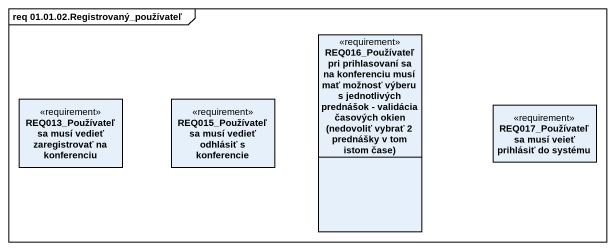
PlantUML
@startuml
mainframe req 01.01.02.Registrovaný_používateľ
hide circle
hide empty members
class "REQ016_Používateľ pri prihlasovaní sa na konferenciu musí mať možnosť výberu s jednotlivých prednášok - validácia časových okien (nedovoliť vybrať 2 prednášky v tom istom čase)" as REQ016_Používateľ_pri <<requirement>>
class "REQ013_Používateľ sa musí vedieť zaregistrovať na konferenciu" as REQ013_Používateľ_sa_musí <<requirement>>
class "REQ015_Používateľ sa musí vedieť odhlásiť s konferencie" as REQ015_Používateľ_sa_musí <<requirement>>
class "REQ017_Používateľ sa musí veieť prihlásiť do systému" as REQ017_Používateľ_sa_musí <<requirement>>
@enduml
